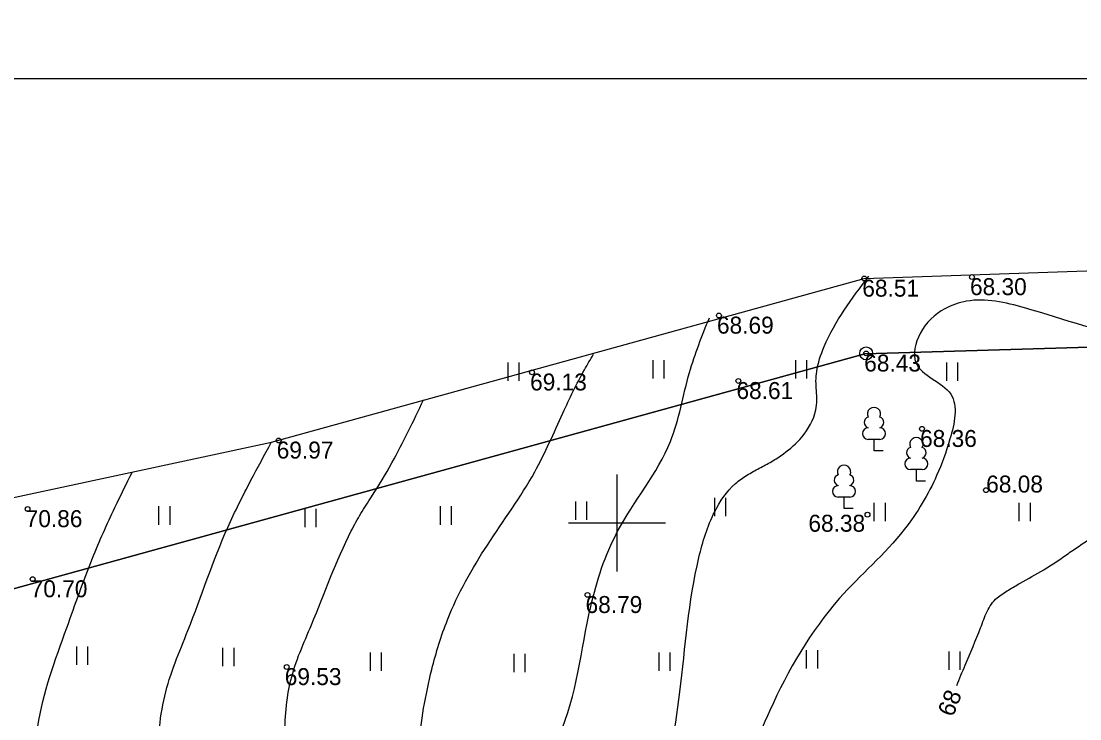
# Model space of a CAD drawing. Extents: x 637051 to 638628, y 6462502 to 6466834.
# Drawn here: x 637775.4 to 637819.1, y 6465941.91 to 6465970.72 of the extents above; entities that cross this region are included whole.
import ezdxf

# ---------------------------------------------------------------- set-up
doc = ezdxf.new("R2010")
doc.units = 0
for name, color, linetype in [('HALJASTUS', 7, 'Continuous'), ('HORISONTAAL', 7, 'Continuous'), ('KORGUS-EH2000', 7, 'Continuous'), ('MOOTPIIR', 7, 'Continuous'), ('PIIR', 7, 'Continuous'), ('PIIRIMLEITUD', 7, 'Continuous'), ('PUU', 7, 'Continuous'), ('VORK', 7, 'Continuous'), ('VORMISTUS', 7, 'Continuous')]:
    doc.layers.add(name, color=color, linetype=linetype)

msp = doc.modelspace()

# ---------------------------------------------------------------- linework, layer by layer
at = {"layer": 'HALJASTUS'}
for p, q in [((637795.49, 6465956.627), (637795.49, 6465955.867)), ((637795.95, 6465956.627), (637795.95, 6465955.867)), ((637801.475, 6465956.727), (637801.475, 6465955.967)), ((637801.935, 6465956.727), (637801.935, 6465955.967)), ((637807.36, 6465956.727), (637807.36, 6465955.967)), ((637807.82, 6465956.727), (637807.82, 6465955.967)), ((637813.595, 6465956.627), (637813.595, 6465955.867)), ((637814.055, 6465956.627), (637814.055, 6465955.867)), ((637798.283, 6465950.888), (637798.283, 6465950.128)), ((637798.743, 6465950.888), (637798.743, 6465950.128)), ((637804.019, 6465951.037), (637804.019, 6465950.277)), ((637804.479, 6465951.037), (637804.479, 6465950.277)), ((637810.602, 6465950.838), (637810.602, 6465950.078)), ((637811.062, 6465950.838), (637811.062, 6465950.078)), ((637816.587, 6465950.838), (637816.587, 6465950.078)), ((637817.047, 6465950.838), (637817.047, 6465950.078)), ((637781.076, 6465950.688), (637781.076, 6465949.928)), ((637781.536, 6465950.688), (637781.536, 6465949.928)), ((637787.111, 6465950.588), (637787.111, 6465949.828)), ((637787.571, 6465950.588), (637787.571, 6465949.828)), ((637792.697, 6465950.688), (637792.697, 6465949.928)), ((637793.157, 6465950.688), (637793.157, 6465949.928)), ((637777.684, 6465944.899), (637777.684, 6465944.139)), ((637778.144, 6465944.899), (637778.144, 6465944.139)), ((637783.719, 6465944.849), (637783.719, 6465944.089)), ((637784.179, 6465944.849), (637784.179, 6465944.089)), ((637807.809, 6465944.749), (637807.809, 6465943.989)), ((637808.269, 6465944.749), (637808.269, 6465943.989)), ((637813.694, 6465944.699), (637813.694, 6465943.939)), ((637814.154, 6465944.699), (637814.154, 6465943.939)), ((637789.804, 6465944.65), (637789.804, 6465943.89)), ((637790.264, 6465944.65), (637790.264, 6465943.89)), ((637795.739, 6465944.6), (637795.739, 6465943.84)), ((637796.199, 6465944.6), (637796.199, 6465943.84)), ((637801.724, 6465944.65), (637801.724, 6465943.89)), ((637802.184, 6465944.65), (637802.184, 6465943.89))]:
    msp.add_line(p, q, dxfattribs=at)
at = {"layer": 'HORISONTAAL'}
for points in [[(637799.665, 6465921.85), (637799.955, 6465922.984), (637800.606, 6465925.69), (637800.674, 6465926.581), (637800.594, 6465926.895), (637800.434, 6465927.197), (637800.274, 6465927.499), (637800.195, 6465927.814), (637800.332, 6465930.281), (637801.085, 6465934.167), (637801.462, 6465936.11), (637801.804, 6465938.059), (637802.592, 6465943.027), (637803.379, 6465948.577), (637804.03, 6465950.461), (637804.886, 6465951.626), (637805.363, 6465951.972), (637805.872, 6465952.26), (637806.384, 6465952.54), (637806.872, 6465952.86), (637807.625, 6465953.545), (637808.207, 6465954.675), (637808.25, 6465955.067), (637808.232, 6465955.464), (637808.211, 6465955.861), (637808.241, 6465956.251), (637808.549, 6465957.279), (637810.398, 6465960.192)], [(637849.11, 6465916.35), (637848.598, 6465923.181), (637848.221, 6465928.011), (637848.152, 6465928.217), (637847.878, 6465928.114), (637847.365, 6465925.921), (637846.749, 6465925.065), (637846.44, 6465924.825), (637846.201, 6465924.962), (637845.721, 6465926.435), (637845.345, 6465930.752), (637843.633, 6465935.549), (637840.414, 6465943.977), (637838.497, 6465950.795), (637837.127, 6465954.872), (637835.347, 6465957.168), (637834.525, 6465957.442), (637831.34, 6465956.894), (637830.074, 6465956.688), (637824.424, 6465957.442), (637821.719, 6465957.613), (637816.823, 6465958.881), (637814.426, 6465959.155), (637813.536, 6465958.847), (637812.508, 6465957.819), (637812.337, 6465956.62), (637813.775, 6465955.318), (637813.741, 6465953.468), (637813.193, 6465951.96), (637811.858, 6465949.733), (637809.187, 6465946.89), (637806.311, 6465942.264), (637804.941, 6465938.495), (637803.572, 6465929.862), (637803.264, 6465925.99), (637803.332, 6465922.906), (637802.168, 6465918.281), (637802.818, 6465914.41), (637803.983, 6465909.373), (637805.489, 6465903.24), (637806.003, 6465896.218), (637807.749, 6465893.27), (637810.249, 6465888.748), (637810.831, 6465885.904), (637811.789, 6465878.846), (637813.056, 6465872.987), (637815.282, 6465866.238)], [(637810.865, 6465840.336), (637808.194, 6465847.325), (637807.167, 6465850.135), (637805.832, 6465852.773), (637804.839, 6465858.289), (637804.599, 6465863.942), (637804.291, 6465868.431), (637804.736, 6465872.782), (637803.743, 6465880.08), (637803.229, 6465885.116), (637801.243, 6465891.865), (637799.771, 6465898.581), (637797.357, 6465903.891), (637795.577, 6465907.797), (637794.327, 6465917.801), (637794.156, 6465921.159), (637794.293, 6465923.694), (637794.087, 6465926.572), (637791.896, 6465929.656), (637791.622, 6465931.266), (637793.265, 6465933.082), (637794.361, 6465935.686), (637797.614, 6465941.236), (637798.915, 6465946.547), (637800.011, 6465949.63), (637802.202, 6465953.365), (637802.99, 6465956.209), (637803.811, 6465958.47)], [(637790.217, 6465919.831), (637789.923, 6465921.168), (637789.649, 6465923.806), (637789.615, 6465926.855), (637789.578, 6465927.98), (637789.169, 6465928.979), (637788.69, 6465929.562), (637788.793, 6465930.384), (637789.58, 6465932.714), (637790.505, 6465934.598), (637791.155, 6465935.626), (637791.635, 6465937.819), (637791.806, 6465940.731), (637792.354, 6465943.952), (637793.004, 6465946.007), (637794.648, 6465949.091), (637796.6, 6465952.106), (637797.764, 6465954.538), (637798.654, 6465956.32), (637799.031, 6465956.971)], [(637785.246, 6465915.859), (637785.061, 6465916.816), (637784.752, 6465919.318), (637784.342, 6465920.688), (637783.691, 6465922.984), (637783.52, 6465924.148), (637783.896, 6465924.457), (637784.178, 6465924.485), (637784.467, 6465924.425), (637784.753, 6465924.364), (637785.026, 6465924.388), (637786.807, 6465925.348), (637787.937, 6465926.512), (637788.176, 6465927.232), (637788.074, 6465927.54), (637787.286, 6465928.123), (637786.464, 6465928.637), (637786.102, 6465928.73), (637785.712, 6465928.711), (637785.313, 6465928.672), (637784.924, 6465928.705), (637784.615, 6465928.877), (637784.581, 6465930.178), (637785.095, 6465932.371), (637785.54, 6465934.016), (637785.848, 6465936.071), (637786.259, 6465941.108), (637786.533, 6465943.506), (637787.389, 6465945.802), (637789.032, 6465949.673), (637789.428, 6465950.39), (637789.868, 6465951.081), (637790.71, 6465952.483), (637792.011, 6465955.087)], [(637778.38, 6465923.478), (637779.171, 6465927.403), (637780.404, 6465933.433), (637780.712, 6465937.339), (637781.089, 6465941.382), (637781.328, 6465942.855), (637782.287, 6465945.562), (637783.931, 6465949.81), (637784.889, 6465951.763), (637785.727, 6465953.324)], [(637772.735, 6465922.615), (637773.557, 6465928.679), (637774.071, 6465932.003), (637775.166, 6465936.628), (637775.851, 6465939.438), (637776.091, 6465941.596), (637777.289, 6465945.673), (637778.351, 6465948.551), (637779.275, 6465950.641), (637779.994, 6465952.109)], [(637814.027, 6465943.295), (637814.367, 6465944.126), (637815.008, 6465945.673), (637815.274, 6465946.343), (637815.45, 6465946.651), (637815.693, 6465946.907), (637816.16, 6465947.231), (637816.643, 6465947.517), (637817.61, 6465948.072), (637818.128, 6465948.397), (637818.633, 6465948.746), (637819.139, 6465949.092), (637819.397, 6465949.259), (637819.529, 6465949.336), (637819.665, 6465949.408), (637820.122, 6465949.483), (637820.589, 6465949.373), (637820.946, 6465949.22), (637821.287, 6465949.04), (637821.607, 6465948.82), (637821.753, 6465948.692), (637821.89, 6465948.551), (637822.127, 6465948.267), (637822.342, 6465947.971), (637822.544, 6465947.666), (637822.746, 6465947.352), (637823.003, 6465947.001), (637823.098, 6465946.821), (637823.123, 6465946.633), (637823.118, 6465946.602)]]:
    msp.add_spline(points, degree=3, dxfattribs=at)
at = {"layer": 'KORGUS-EH2000'}
for centre in [(637810.204, 6465960.091), (637814.649, 6465960.153), (637804.205, 6465958.564), (637810.283, 6465957), (637796.491, 6465956.218), (637805.009, 6465955.865), (637812.589, 6465953.886), (637786.032, 6465953.407), (637815.23, 6465951.354), (637775.67, 6465950.576), (637810.337, 6465950.342), (637775.877, 6465947.681), (637798.78, 6465947.031), (637786.364, 6465944.055)]:
    msp.add_circle(centre, 0.1, dxfattribs=at)
at = {"layer": 'MOOTPIIR'}
msp.add_lwpolyline([(637706.467, 6465931.444), (637743.779, 6465943.187), (637764.056, 6465948.69), (637785.734, 6465953.343), (637810.204, 6465960.091), (637822.571, 6465960.518), (637835.052, 6465961.43), (637849.692, 6465963.192), (637853.84, 6465963.489), (637861.038, 6465963.411), (637858.293, 6465747.528), (637851.07, 6465747.804), (637844.814, 6465748.215), (637839.018, 6465750.409), (637828.735, 6465752.299), (637818.604, 6465755.203), (637761.04, 6465766.348), (637748.994, 6465768.416), (637728.321, 6465772.815), (637712.145, 6465777.153)], dxfattribs=at)
at = {"layer": 'PIIR'}
for points in [[(637839.83, 6466117.86), (637847.66, 6466123.46), (637846.38, 6465958.05), (637810.23, 6465956.98), (637736.14, 6465936.54), (637575.42, 6465887.83), (637569.98, 6465973.08), (637579.52, 6465981.21), (637607.79, 6466012.94), (637653.02, 6465983.97), (637726.55, 6466036.77)], [(637810.23, 6465956.98), (637846.38, 6465958.05), (637844.82, 6465752.19), (637580.18, 6465804.82), (637575.42, 6465887.83), (637736.14, 6465936.54)]]:
    msp.add_lwpolyline(points, close=True, dxfattribs=at)
at = {"layer": 'PIIRIMLEITUD'}
msp.add_circle((637810.283, 6465957), 0.266, dxfattribs=at)
at = {"layer": 'PUU'}
for p, q in [((637810.847, 6465953.452), (637810.367, 6465953.452)), ((637810.607, 6465952.977), (637810.607, 6465953.452)), ((637810.987, 6465952.977), (637810.607, 6465952.977)), ((637812.595, 6465952.202), (637812.115, 6465952.202)), ((637812.355, 6465951.727), (637812.355, 6465952.202)), ((637812.735, 6465951.727), (637812.355, 6465951.727)), ((637809.609, 6465951.068), (637809.129, 6465951.068)), ((637809.369, 6465950.593), (637809.369, 6465951.068)), ((637809.749, 6465950.593), (637809.369, 6465950.593))]:
    msp.add_line(p, q, dxfattribs=at)
for centre, radius, start, end in [((637810.607, 6465954.497), 0.277, 332.5799, 207.4201), ((637810.437, 6465954.15), 0.233, 109.0217, 253.1415), ((637810.777, 6465954.15), 0.233, 286.8508, 70.9859), ((637810.37, 6465953.69), 0.238, 90.0016, 269.3953), ((637810.844, 6465953.69), 0.238, 270.6047, 89.9984), ((637812.355, 6465953.247), 0.277, 332.5799, 207.4201), ((637812.185, 6465952.9), 0.233, 109.0217, 253.1415), ((637812.525, 6465952.9), 0.233, 286.8508, 70.9859), ((637812.117, 6465952.44), 0.238, 90.0016, 269.3953), ((637812.592, 6465952.44), 0.238, 270.6047, 89.9984), ((637809.369, 6465952.113), 0.277, 332.5799, 207.4201), ((637809.199, 6465951.765), 0.233, 109.0217, 253.1415), ((637809.539, 6465951.765), 0.233, 286.8508, 70.9859), ((637809.131, 6465951.305), 0.238, 90.0016, 269.3953), ((637809.606, 6465951.305), 0.238, 270.6047, 89.9984)]:
    msp.add_arc(centre, radius, start, end, dxfattribs=at)
at = {"layer": 'VORK'}
for p, q in [((637800, 6465948), (637800, 6465952)), ((637798, 6465950), (637802, 6465950))]:
    msp.add_line(p, q, dxfattribs=at)
at = {"layer": 'VORMISTUS'}
msp.add_lwpolyline([(637521.334, 6465682.87), (637521.334, 6465968.353), (637934.08, 6465968.353), (637934.08, 6465682.87)], close=True, dxfattribs=at)

# ---------------------------------------------------------------- texts
at = {"layer": 'HORISONTAAL'}
msp.add_text('68', height=0.7, rotation=68.8031, dxfattribs=at).set_placement((637813.868, 6465941.963))
at = {"layer": 'KORGUS-EH2000'}
for s, p in [('68.51', (637810.124, 6465959.344)), ('68.30', (637814.569, 6465959.406)), ('68.69', (637804.125, 6465957.817)), ('68.43', (637810.203, 6465956.253)), ('69.13', (637796.411, 6465955.471)), ('68.61', (637804.929, 6465955.118)), ('68.36', (637812.509, 6465953.139)), ('69.97', (637785.952, 6465952.66)), ('68.08', (637815.238, 6465951.258)), ('70.86', (637775.59, 6465949.829)), ('68.38', (637807.899, 6465949.639)), ('70.70', (637775.797, 6465946.934)), ('68.79', (637798.7, 6465946.284)), ('69.53', (637786.284, 6465943.308))]:
    msp.add_text(s, height=0.7, dxfattribs=at).set_placement(p)

doc.saveas('drawing.dxf')
